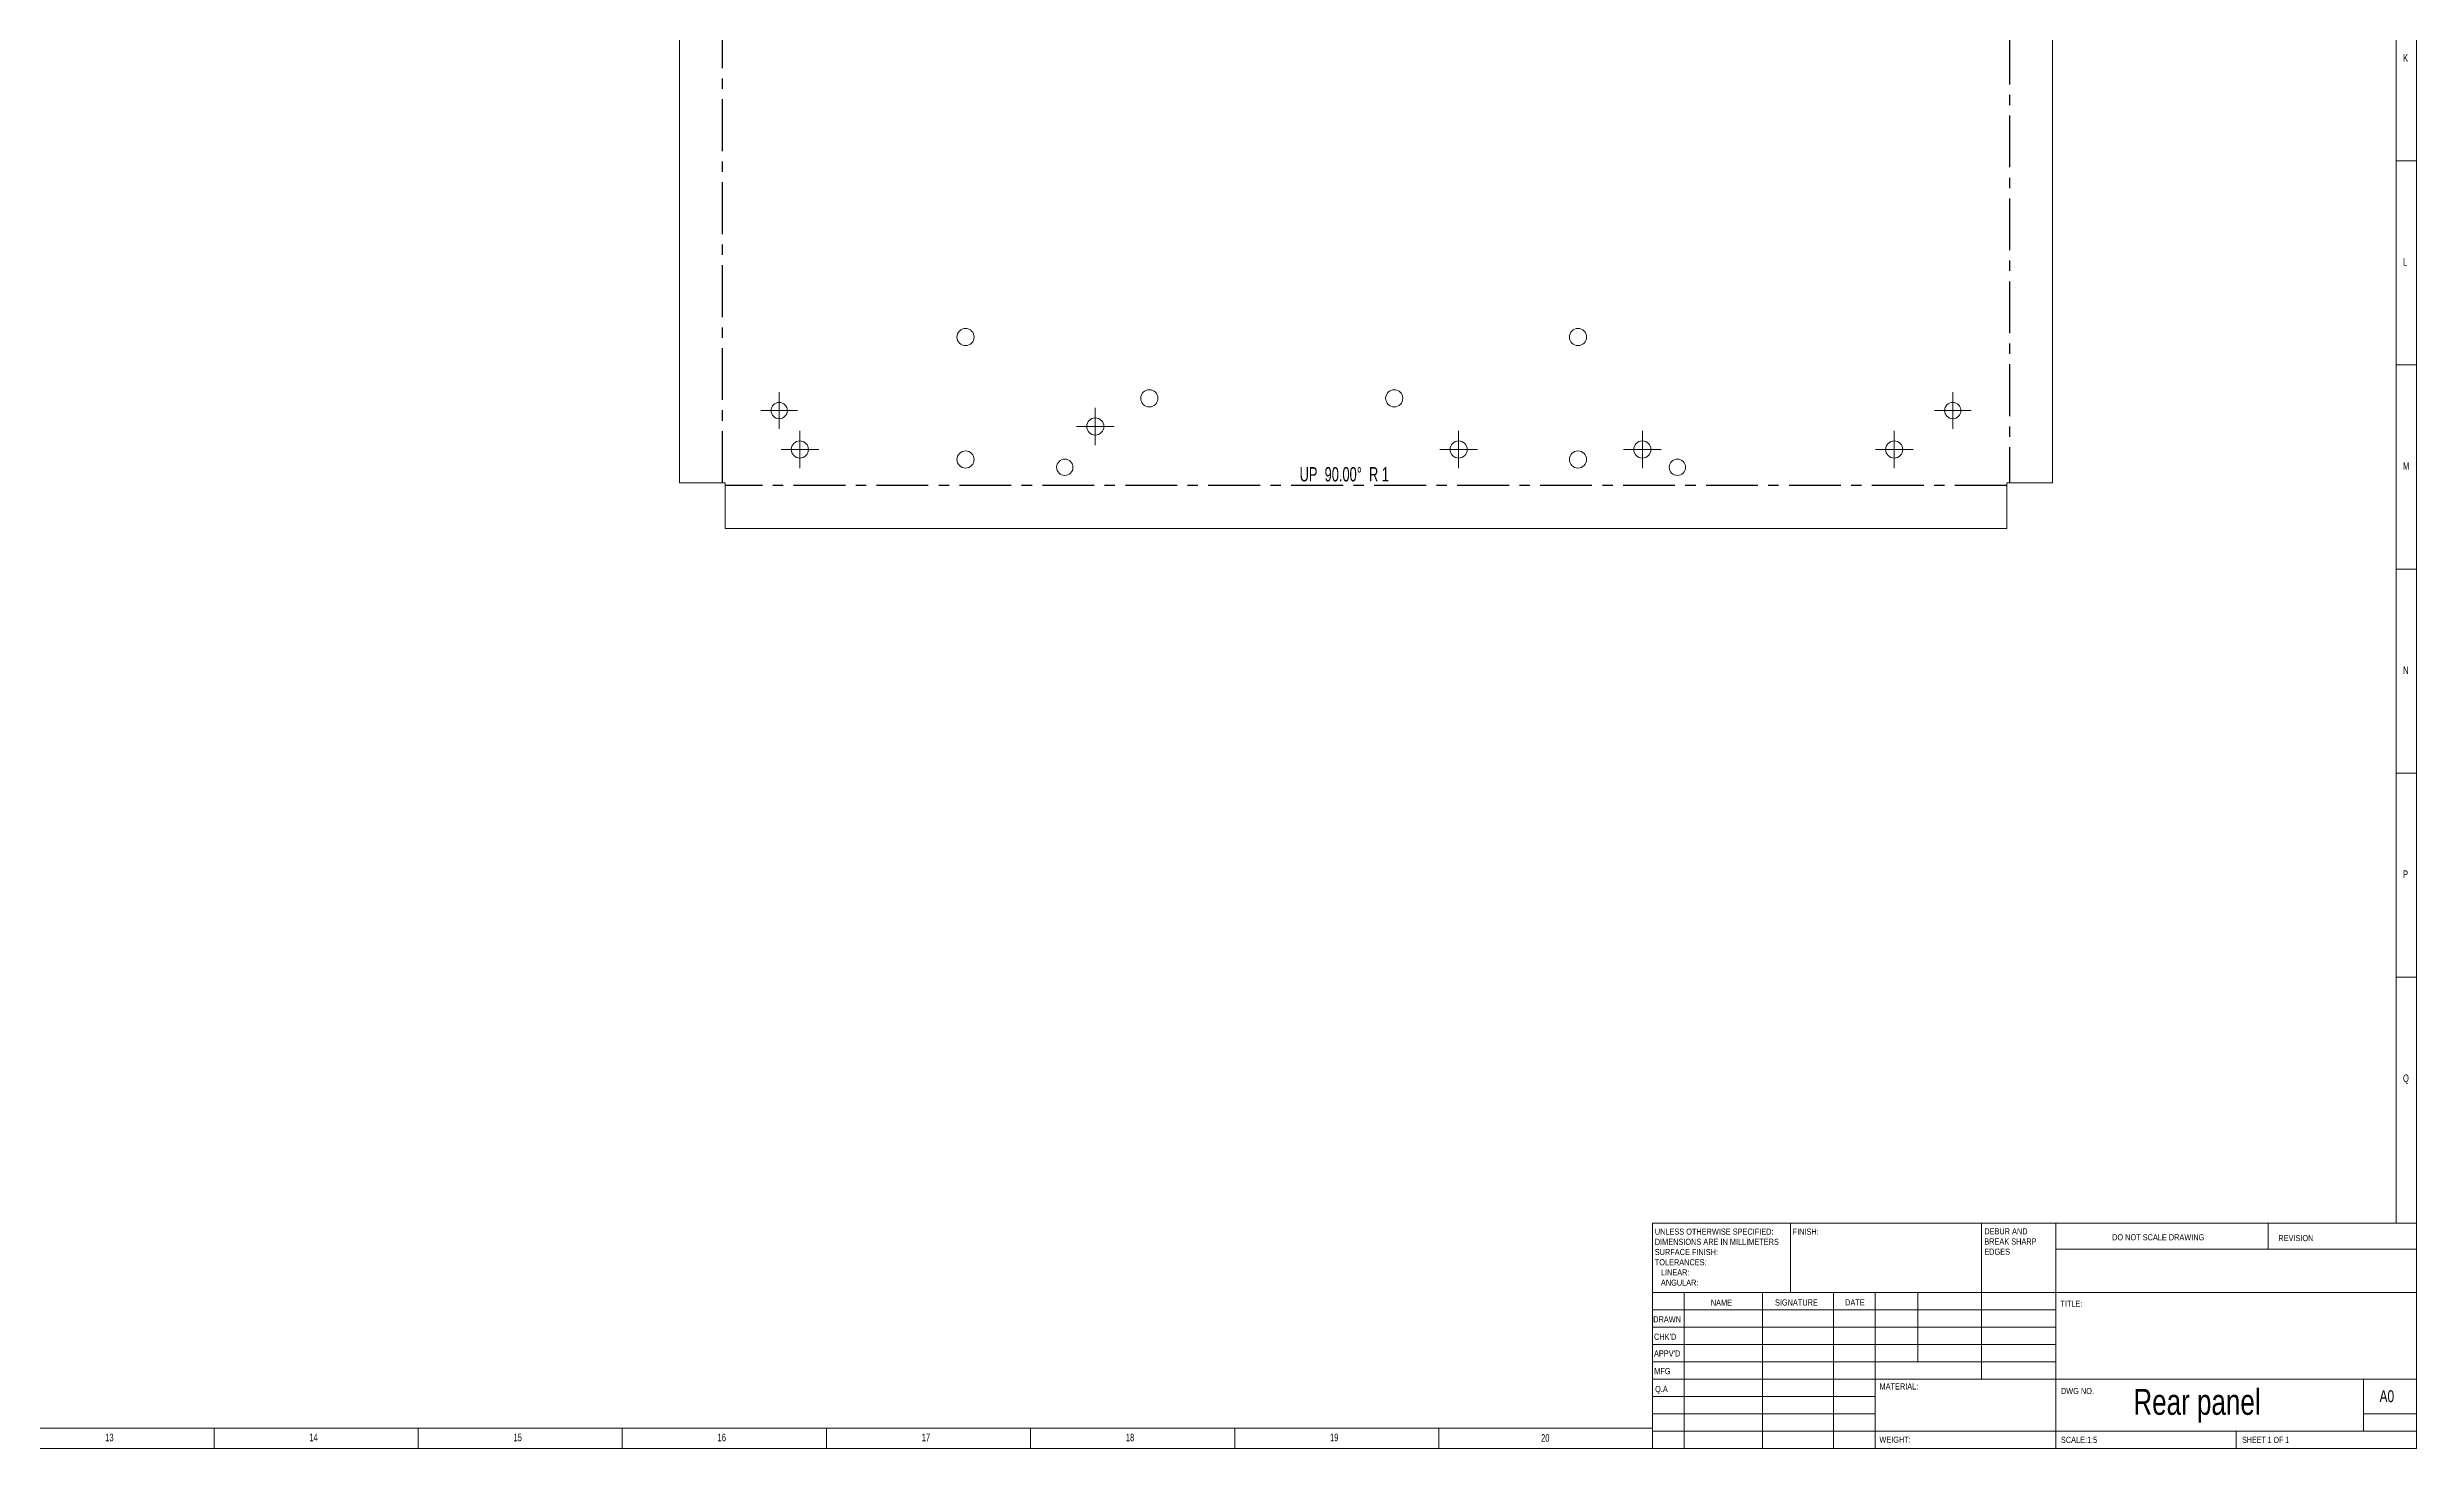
# Model space of a CAD drawing. Header units: millimetres. Extents: x 5 to 1184, y 5 to 836.
# Drawn here: x 604 to 1184, y 5 to 348 of the extents above; entities that cross this region are included whole.
import ezdxf

# ---------------------------------------------------------------- set-up
doc = ezdxf.new("R2010")
doc.units = ezdxf.units.MM
doc.linetypes.add('CENTERX2', pattern=[20.32, 12.7, -2.54, 2.54, -2.54])
doc.styles.add('SLDTEXTSTYLE0', font='TXT', dxfattribs={"width": 0.75})
doc.styles.add('SLDTEXTSTYLE1', font='TXT', dxfattribs={"width": 0.6875})
doc.styles.add('SLDTEXTSTYLE3', font='TXT', dxfattribs={"width": 0.671875})

# ---------------------------------------------------------------- blocks, each defined once
blk = doc.blocks.new('SW_NOTE_0')
at = {"color": 0, "linetype": 'Continuous', "lineweight": 0, "char_height": 1.5, "attachment_point": 1, "style": 'SLDTEXTSTYLE0'}
for s, insert in [('DEBUR AND ', (0, 1.93)), ('BREAK SHARP ', (0, -0.57)), ('EDGES', (0, -3.07))]:
    blk.add_mtext(s, dxfattribs=dict(at, insert=insert))
blk = doc.blocks.new('SW_NOTE_1')
at = {"color": 0, "linetype": 'Continuous', "lineweight": 0, "char_height": 1.5, "attachment_point": 1, "style": 'SLDTEXTSTYLE0'}
for s, insert in [('UNLESS OTHERWISE SPECIFIED:', (0, 1.93)), ('TOLERANCES:', (0, -5.57)), ('SURFACE FINISH:', (0, -3.07)), ('DIMENSIONS ARE IN MILLIMETERS', (0, -0.57)), ('   ANGULAR:', (0, -10.57)), ('   LINEAR:', (0, -8.07))]:
    blk.add_mtext(s, dxfattribs=dict(at, insert=insert))
blk = doc.blocks.new('SW_CENTERMARKSYMBOL_35')
at = {"color": 0, "linetype": 'Continuous', "lineweight": 0}
for p, q in [((-2.5, 0), (-4.6, 0)), ((0, 0), (-2.5, 0)), ((0, 2.5), (0, 4.6)), ((0, 0), (0, 2.5)), ((0, 0), (0, -2.5)), ((0, 0), (2.5, 0)), ((2.5, 0), (4.6, 0)), ((0, -2.5), (0, -4.6))]:
    blk.add_line(p, q, dxfattribs=at)
blk = doc.blocks.new('SW_CENTERMARKSYMBOL_36')
at = {"color": 0, "linetype": 'Continuous', "lineweight": 0}
for p, q in [((-2.5, 0), (-4.6, 0)), ((0, 0), (-2.5, 0)), ((0, 2.5), (0, 4.6)), ((0, 0), (0, 2.5)), ((0, 0), (0, -2.5)), ((0, 0), (2.5, 0)), ((2.5, 0), (4.6, 0)), ((0, -2.5), (0, -4.6))]:
    blk.add_line(p, q, dxfattribs=at)
blk = doc.blocks.new('SW_CENTERMARKSYMBOL_38')
at = {"color": 0, "linetype": 'Continuous', "lineweight": 0}
for p, q in [((-2.5, 0), (-4.6, 0)), ((0, 0), (-2.5, 0)), ((0, 2.5), (0, 4.6)), ((0, 0), (0, 2.5)), ((0, 0), (0, -2.5)), ((0, 0), (2.5, 0)), ((2.5, 0), (4.6, 0)), ((0, -2.5), (0, -4.6))]:
    blk.add_line(p, q, dxfattribs=at)
blk = doc.blocks.new('SW_CENTERMARKSYMBOL_44')
at = {"color": 0, "linetype": 'Continuous', "lineweight": 0}
for p, q in [((-2.5, 0), (-4.6, 0)), ((0, 0), (-2.5, 0)), ((0, 2.5), (0, 4.6)), ((0, 0), (0, 2.5)), ((0, 0), (0, -2.5)), ((0, 0), (2.5, 0)), ((2.5, 0), (4.6, 0)), ((0, -2.5), (0, -4.6))]:
    blk.add_line(p, q, dxfattribs=at)
blk = doc.blocks.new('SW_CENTERMARKSYMBOL_45')
at = {"color": 0, "linetype": 'Continuous', "lineweight": 0}
for p, q in [((-2.5, 0), (-4.6, 0)), ((0, 0), (-2.5, 0)), ((0, 2.5), (0, 4.6)), ((0, 0), (0, 2.5)), ((0, 0), (0, -2.5)), ((0, 0), (2.5, 0)), ((2.5, 0), (4.6, 0)), ((0, -2.5), (0, -4.6))]:
    blk.add_line(p, q, dxfattribs=at)
blk = doc.blocks.new('SW_CENTERMARKSYMBOL_57')
at = {"color": 0, "linetype": 'Continuous', "lineweight": 0}
for p, q in [((-2.5, 0), (-4.5, 0)), ((0, 0), (-2.5, 0)), ((0, 2.5), (0, 4.5)), ((0, 0), (0, 2.5)), ((0, 0), (0, -2.5)), ((0, 0), (2.5, 0)), ((2.5, 0), (4.5, 0)), ((0, -2.5), (0, -4.5))]:
    blk.add_line(p, q, dxfattribs=at)
blk = doc.blocks.new('SW_CENTERMARKSYMBOL_64')
at = {"color": 0, "linetype": 'Continuous', "lineweight": 0}
for p, q in [((-2.5, 0), (-4.5, 0)), ((0, 0), (-2.5, 0)), ((0, 2.5), (0, 4.5)), ((0, 0), (0, 2.5)), ((0, 0), (0, -2.5)), ((0, 0), (2.5, 0)), ((2.5, 0), (4.5, 0)), ((0, -2.5), (0, -4.5))]:
    blk.add_line(p, q, dxfattribs=at)
blk = doc.blocks.new('SW_CENTERMARKSYMBOL_70')
at = {"color": 0, "linetype": 'Continuous', "lineweight": 0}
for p, q in [((-2.5, 0), (-4.6, 0)), ((0, 0), (-2.5, 0)), ((0, 2.5), (0, 4.6)), ((0, 0), (0, 2.5)), ((0, 0), (0, -2.5)), ((0, 0), (2.5, 0)), ((2.5, 0), (4.6, 0)), ((0, -2.5), (0, -4.6))]:
    blk.add_line(p, q, dxfattribs=at)
blk = doc.blocks.new('SW_CENTERMARKSYMBOL_71')
at = {"color": 0, "linetype": 'Continuous', "lineweight": 0}
for p, q in [((-2.5, 0), (-4.6, 0)), ((0, 0), (-2.5, 0)), ((0, 2.5), (0, 4.6)), ((0, 0), (0, 2.5)), ((0, 0), (0, -2.5)), ((0, 0), (2.5, 0)), ((2.5, 0), (4.6, 0)), ((0, -2.5), (0, -4.6))]:
    blk.add_line(p, q, dxfattribs=at)
blk = doc.blocks.new('SW_CENTERMARKSYMBOL_73')
at = {"color": 0, "linetype": 'Continuous', "lineweight": 0}
for p, q in [((-2.5, 0), (-4.6, 0)), ((0, 0), (-2.5, 0)), ((0, 2.5), (0, 4.6)), ((0, 0), (0, 2.5)), ((0, 0), (0, -2.5)), ((0, 0), (2.5, 0)), ((2.5, 0), (4.6, 0)), ((0, -2.5), (0, -4.6))]:
    blk.add_line(p, q, dxfattribs=at)
blk = doc.blocks.new('SW_CENTERMARKSYMBOL_79')
at = {"color": 0, "linetype": 'Continuous', "lineweight": 0}
for p, q in [((-2.5, 0), (-4.6, 0)), ((0, 0), (-2.5, 0)), ((0, 2.5), (0, 4.6)), ((0, 0), (0, 2.5)), ((0, 0), (0, -2.5)), ((0, 0), (2.5, 0)), ((2.5, 0), (4.6, 0)), ((0, -2.5), (0, -4.6))]:
    blk.add_line(p, q, dxfattribs=at)
blk = doc.blocks.new('SW_CENTERMARKSYMBOL_80')
at = {"color": 0, "linetype": 'Continuous', "lineweight": 0}
for p, q in [((-2.5, 0), (-4.6, 0)), ((0, 0), (-2.5, 0)), ((0, 2.5), (0, 4.6)), ((0, 0), (0, 2.5)), ((0, 0), (0, -2.5)), ((0, 0), (2.5, 0)), ((2.5, 0), (4.6, 0)), ((0, -2.5), (0, -4.6))]:
    blk.add_line(p, q, dxfattribs=at)
blk = doc.blocks.new('SW_CENTERMARKSYMBOL_92')
at = {"color": 0, "linetype": 'Continuous', "lineweight": 0}
for p, q in [((-2.5, 0), (-4.5, 0)), ((0, 0), (-2.5, 0)), ((0, 2.5), (0, 4.5)), ((0, 0), (0, 2.5)), ((0, 0), (0, -2.5)), ((0, 0), (2.5, 0)), ((2.5, 0), (4.5, 0)), ((0, -2.5), (0, -4.5))]:
    blk.add_line(p, q, dxfattribs=at)
blk = doc.blocks.new('SW_CENTERMARKSYMBOL_99')
at = {"color": 0, "linetype": 'Continuous', "lineweight": 0}
for p, q in [((-2.5, 0), (-4.5, 0)), ((0, 0), (-2.5, 0)), ((0, 2.5), (0, 4.5)), ((0, 0), (0, 2.5)), ((0, 0), (0, -2.5)), ((0, 0), (2.5, 0)), ((2.5, 0), (4.5, 0)), ((0, -2.5), (0, -4.5))]:
    blk.add_line(p, q, dxfattribs=at)

msp = doc.modelspace()

# ---------------------------------------------------------------- linework, layer by layer
at = {"color": 7, "linetype": 'Continuous', "lineweight": 0}
for p, q in [((1184, 5), (1184, 836)), ((1179, 60.25), (1179, 831)), ((1179, 320.5), (1184, 320.5)), ((1184, 270.5), (1179, 270.5)), ((1179, 220.5), (1184, 220.5)), ((1184, 170.5), (1179, 170.5)), ((1179, 120.5), (1184, 120.5)), ((996.8, 60.25), (1184, 60.25)), ((996.8, 60.25), (996.8, 5)), ((1030.6, 43.25), (1030.6, 60.25)), ((1077.4, 60.25), (1077.4, 22)), ((1095.6, 60.25), (1095.6, 5)), ((1147.6, 53.875), (1147.6, 60.25)), ((1184, 53.875), (1095.6, 53.875)), ((1184, 43.25), (996.8, 43.25)), ((1004.6, 43.25), (1004.6, 5)), ((1023.791, 43.25), (1023.791, 5)), ((1041.199, 43.25), (1041.199, 5)), ((1051.4, 5), (1051.4, 43.25)), ((1061.8, 26.25), (1061.8, 43.25)), ((1095.6, 39), (996.8, 39)), ((1095.6, 34.75), (996.8, 34.75)), ((1095.6, 30.5), (996.8, 30.5)), ((1095.6, 26.25), (996.8, 26.25)), ((1051.4, 22), (996.8, 22)), ((1051.4, 17.75), (996.8, 17.75)), ((1051.4, 22), (1184, 22)), ((1171, 9.25), (1171, 22)), ((1051.4, 13.5), (996.8, 13.5)), ((1184, 13.5), (1171, 13.5)), ((10, 10), (996.8, 10)), ((644.5, 5), (644.5, 10)), ((694.5, 10), (694.5, 5)), ((744.5, 5), (744.5, 10)), ((794.5, 10), (794.5, 5)), ((844.5, 5), (844.5, 10)), ((894.5, 10), (894.5, 5)), ((944.5, 5), (944.5, 10)), ((996.8, 9.25), (1184, 9.25)), ((1139.8, 5), (1139.8, 9.25)), ((5, 5), (1184, 5))]:
    msp.add_line(p, q, dxfattribs=at)
at = {"color": 7, "linetype": 'Continuous', "lineweight": 15}
for p, q in [((758.483, 241.608), (758.483, 677.067)), ((1094.826, 677.067), (1094.826, 241.608)), ((769.695, 241.608), (758.483, 241.608)), ((769.695, 241.608), (769.695, 230.396)), ((1083.614, 241.608), (1094.826, 241.608)), ((1083.614, 241.608), (1083.614, 230.396)), ((1083.614, 230.396), (769.695, 230.396))]:
    msp.add_line(p, q, dxfattribs=at)
at = {"color": 7, "linetype": 'CENTERX2'}
for p, q in [((769.054, 241.608), (769.054, 677.067)), ((1084.255, 677.067), (1084.255, 241.608)), ((1083.614, 240.967), (769.695, 240.967))]:
    msp.add_line(p, q, dxfattribs=at)
at = {"color": 7, "linetype": 'Continuous', "lineweight": 15}
for centre, radius in [((828.575, 277.338), 2.1), ((978.575, 277.338), 2.1), ((782.925, 259.338), 2), ((873.575, 262.338), 2.1), ((933.575, 262.338), 2.1), ((1070.385, 259.338), 2), ((860.345, 255.438), 2.1), ((787.995, 249.788), 2.1), ((949.345, 249.788), 2.1), ((994.345, 249.788), 2.1), ((1056.045, 249.788), 2.1), ((828.575, 247.338), 2.1), ((852.885, 245.438), 2), ((978.575, 247.338), 2.1), ((1002.925, 245.438), 2)]:
    msp.add_circle(centre, radius, dxfattribs=at)

# ---------------------------------------------------------------- block references
at = {"color": 7, "linetype": 'Continuous', "lineweight": 0}
for name, p in [('SW_CENTERMARKSYMBOL_64', (782.925, 259.338)), ('SW_CENTERMARKSYMBOL_99', (782.925, 259.338)), ('SW_CENTERMARKSYMBOL_57', (1070.385, 259.338)), ('SW_CENTERMARKSYMBOL_92', (1070.385, 259.338)), ('SW_CENTERMARKSYMBOL_36', (860.345, 255.438)), ('SW_CENTERMARKSYMBOL_71', (860.345, 255.438)), ('SW_CENTERMARKSYMBOL_44', (787.995, 249.788)), ('SW_CENTERMARKSYMBOL_79', (787.995, 249.788)), ('SW_CENTERMARKSYMBOL_35', (949.345, 249.788)), ('SW_CENTERMARKSYMBOL_70', (949.345, 249.788)), ('SW_CENTERMARKSYMBOL_38', (994.345, 249.788)), ('SW_CENTERMARKSYMBOL_73', (994.345, 249.788)), ('SW_CENTERMARKSYMBOL_45', (1056.045, 249.788)), ('SW_CENTERMARKSYMBOL_80', (1056.045, 249.788)), ('SW_NOTE_1', (997.394, 56.987)), ('SW_NOTE_0', (1078.109, 57.069))]:
    msp.add_blockref(name, p, dxfattribs=at)

# ---------------------------------------------------------------- texts
at = {"color": 7, "linetype": 'Continuous', "lineweight": 0, "attachment_point": 1}
for s, insert, char_height, style in [('K', (1180.667, 346.668), 1.852, 'SLDTEXTSTYLE0'), ('L', (1180.667, 296.668), 1.852, 'SLDTEXTSTYLE0'), ('UP  90.00°  R 1 ', (910.404, 245.477), 3.5, 'SLDTEXTSTYLE3'), ('M', (1180.667, 246.668), 1.852, 'SLDTEXTSTYLE0'), ('N', (1180.667, 196.668), 1.852, 'SLDTEXTSTYLE0'), ('P', (1180.667, 146.668), 1.852, 'SLDTEXTSTYLE0'), ('Q', (1180.667, 96.668), 1.852, 'SLDTEXTSTYLE0'), ('FINISH:', (1031.171, 58.919), 1.5, 'SLDTEXTSTYLE0'), ('DO NOT SCALE DRAWING', (1109.415, 57.533), 1.5, 'SLDTEXTSTYLE0'), ('REVISION', (1150.128, 57.335), 1.5, 'SLDTEXTSTYLE0'), ('NAME', (1011.122, 41.501), 1.5, 'SLDTEXTSTYLE0'), ('SIGNATURE', (1026.834, 41.562), 1.5, 'SLDTEXTSTYLE0'), ('DATE', (1044.015, 41.576), 1.5, 'SLDTEXTSTYLE0'), ('TITLE:', (1096.756, 41.278), 1.5, 'SLDTEXTSTYLE0'), ('DRAWN', (997.012, 37.43), 1.5, 'SLDTEXTSTYLE0'), ("APPV'D", (997.202, 29.064), 1.5, 'SLDTEXTSTYLE0'), ("CHK'D", (997.21, 33.154), 1.5, 'SLDTEXTSTYLE0'), ('MFG', (997.255, 24.734), 1.5, 'SLDTEXTSTYLE0'), ('Q.A', (997.469, 20.35), 1.5, 'SLDTEXTSTYLE0'), ('MATERIAL:', (1052.446, 20.986), 1.5, 'SLDTEXTSTYLE0'), ('DWG NO.', (1096.874, 19.869), 1.5, 'SLDTEXTSTYLE0'), ('Rear panel', (1114.625, 19.632), 6.35, 'SLDTEXTSTYLE0'), ('A0', (1174.921, 19.3), 2.9104, 'SLDTEXTSTYLE0'), ('13', (617.833, 8.668), 1.8521, 'SLDTEXTSTYLE0'), ('14', (667.833, 8.668), 1.8521, 'SLDTEXTSTYLE0'), ('15', (717.833, 8.668), 1.8521, 'SLDTEXTSTYLE0'), ('16', (767.833, 8.668), 1.8521, 'SLDTEXTSTYLE0'), ('17', (817.833, 8.668), 1.8521, 'SLDTEXTSTYLE0'), ('18', (867.833, 8.668), 1.8521, 'SLDTEXTSTYLE0'), ('19', (917.833, 8.668), 1.8521, 'SLDTEXTSTYLE0'), ('20', (969.536, 8.538), 1.8521, 'SLDTEXTSTYLE0'), ('WEIGHT: ', (1052.418, 7.949), 1.4986, 'SLDTEXTSTYLE0'), ('SCALE:1:5', (1096.874, 7.9), 1.5, 'SLDTEXTSTYLE0'), ('SHEET 1 OF 1', (1141.278, 7.9), 1.5, 'SLDTEXTSTYLE1')]:
    msp.add_mtext(s, dxfattribs=dict(at, insert=insert, char_height=char_height, style=style))

doc.saveas('drawing.dxf')
